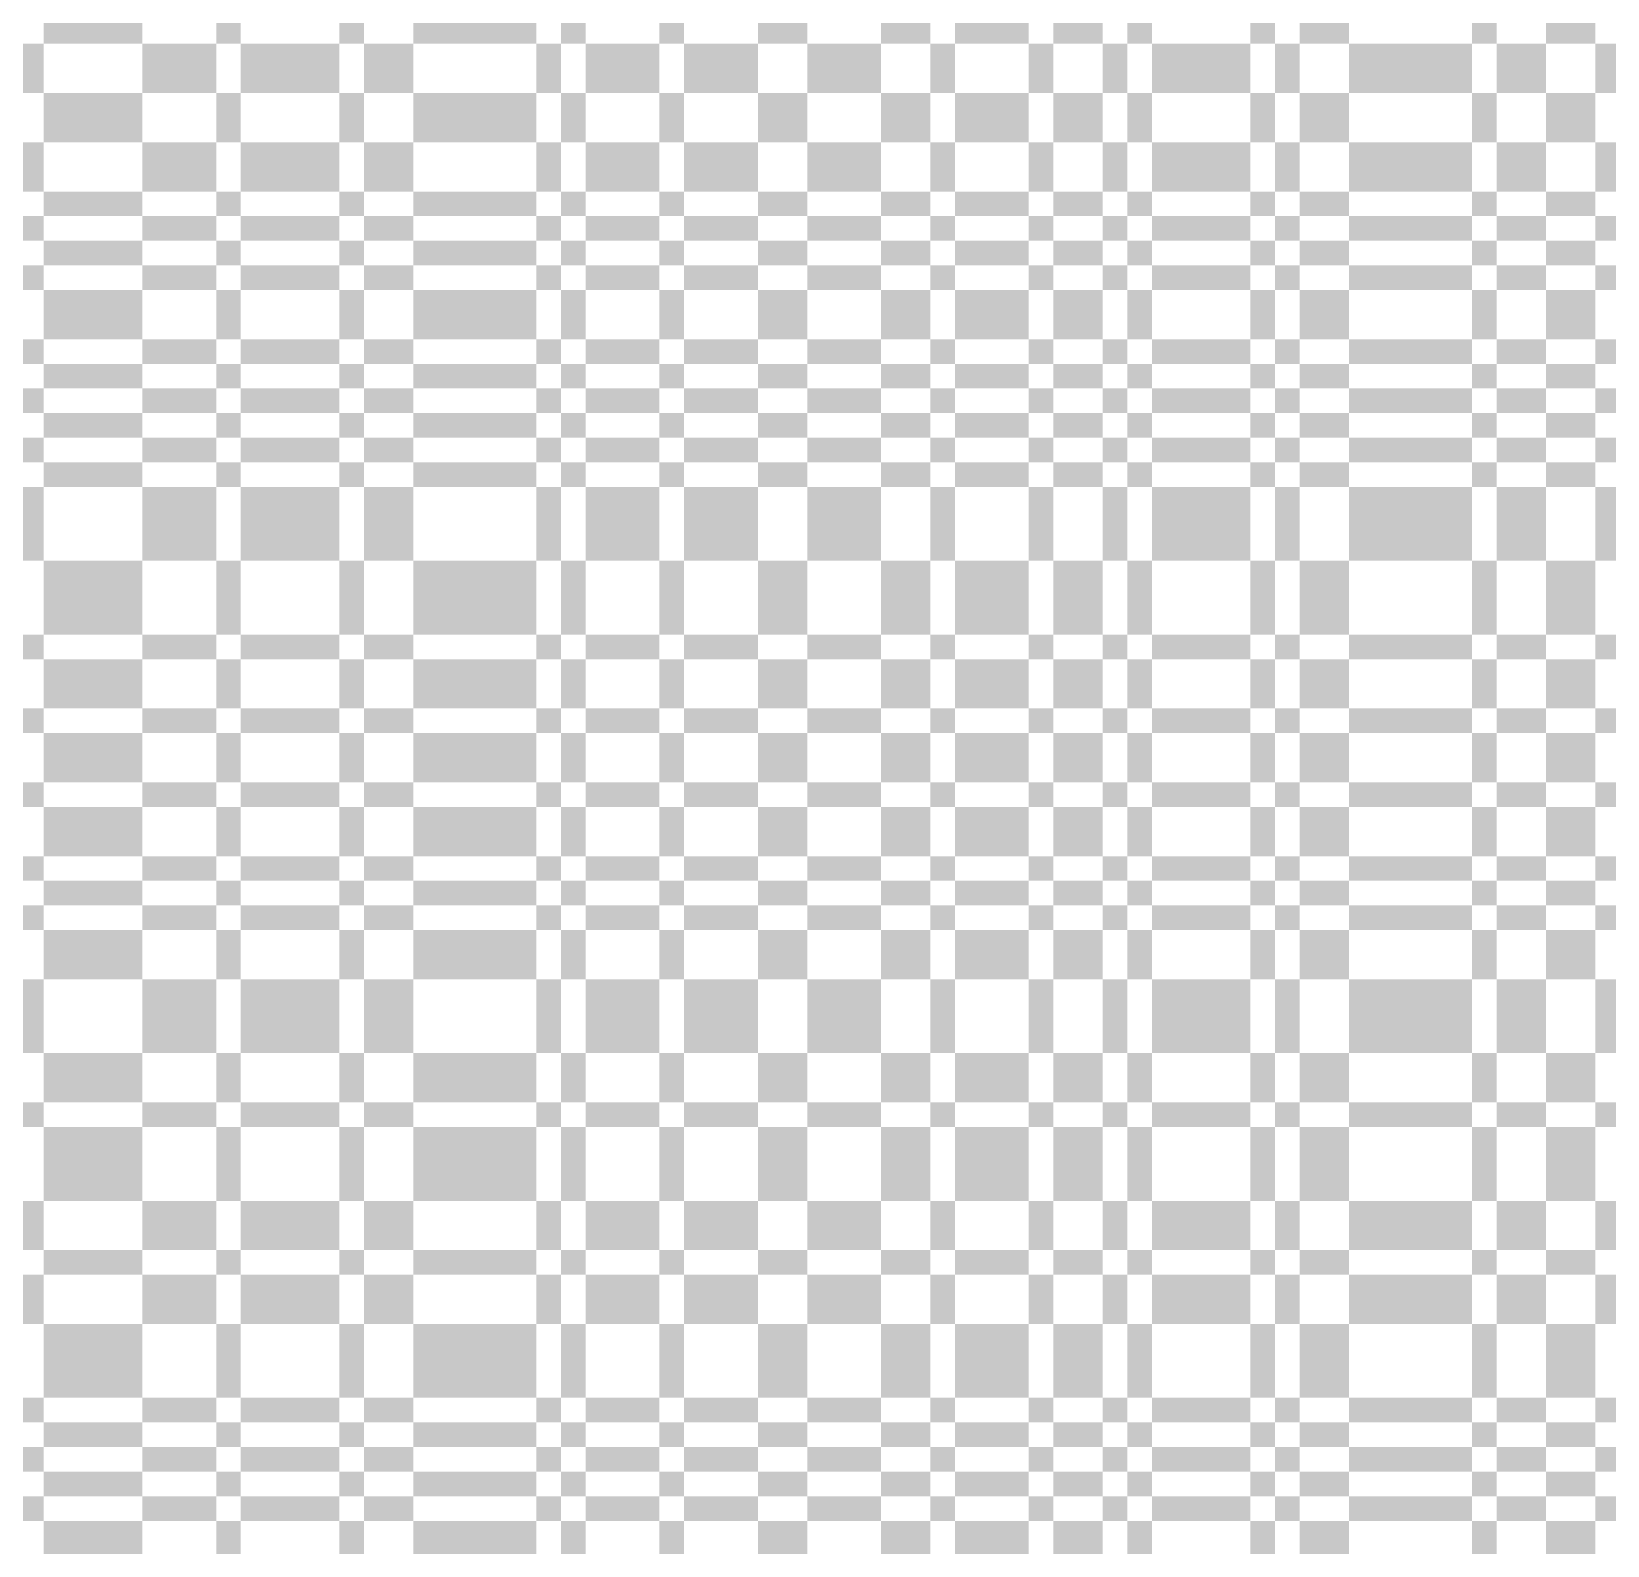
# Model space of a CAD drawing. Extents: x 0 to 200, y 0 to 200.
# Drawn here: x 74.2 to 99.8, y 75.6 to 100.2 of the extents above; entities that cross this region are included whole.
import ezdxf

# ---------------------------------------------------------------- set-up
doc = ezdxf.new("R2010")
doc.units = 0

msp = doc.modelspace()

# ---------------------------------------------------------------- linework, layer by layer
at = {"layer": 'CHROME'}
for points in [[(74.4, 100), (76, 100), (74.4, 100.4), (76, 100.4)], [(77.2, 100), (77.6, 100), (77.2, 100.4), (77.6, 100.4)], [(79.2, 100), (79.6, 100), (79.2, 100.4), (79.6, 100.4)], [(80.4, 100), (82.4, 100), (80.4, 100.4), (82.4, 100.4)], [(82.8, 100), (83.2, 100), (82.8, 100.4), (83.2, 100.4)], [(84.4, 100), (84.8, 100), (84.4, 100.4), (84.8, 100.4)], [(86, 100), (86.8, 100), (86, 100.4), (86.8, 100.4)], [(88, 100), (88.8, 100), (88, 100.4), (88.8, 100.4)], [(89.2, 100), (90.4, 100), (89.2, 100.4), (90.4, 100.4)], [(90.8, 100), (91.6, 100), (90.8, 100.4), (91.6, 100.4)], [(92, 100), (92.4, 100), (92, 100.4), (92.4, 100.4)], [(94, 100), (94.4, 100), (94, 100.4), (94.4, 100.4)], [(94.8, 100), (95.6, 100), (94.8, 100.4), (95.6, 100.4)], [(97.6, 100), (98, 100), (97.6, 100.4), (98, 100.4)], [(98.8, 100), (99.6, 100), (98.8, 100.4), (99.6, 100.4)], [(74, 99.2), (74.4, 99.2), (74, 100), (74.4, 100)], [(76, 99.2), (77.2, 99.2), (76, 100), (77.2, 100)], [(77.6, 99.2), (79.2, 99.2), (77.6, 100), (79.2, 100)], [(79.6, 99.2), (80.4, 99.2), (79.6, 100), (80.4, 100)], [(82.4, 99.2), (82.8, 99.2), (82.4, 100), (82.8, 100)], [(83.2, 99.2), (84.4, 99.2), (83.2, 100), (84.4, 100)], [(84.8, 99.2), (86, 99.2), (84.8, 100), (86, 100)], [(86.8, 99.2), (88, 99.2), (86.8, 100), (88, 100)], [(88.8, 99.2), (89.2, 99.2), (88.8, 100), (89.2, 100)], [(90.4, 99.2), (90.8, 99.2), (90.4, 100), (90.8, 100)], [(91.6, 99.2), (92, 99.2), (91.6, 100), (92, 100)], [(92.4, 99.2), (94, 99.2), (92.4, 100), (94, 100)], [(94.4, 99.2), (94.8, 99.2), (94.4, 100), (94.8, 100)], [(95.6, 99.2), (97.6, 99.2), (95.6, 100), (97.6, 100)], [(98, 99.2), (98.8, 99.2), (98, 100), (98.8, 100)], [(99.6, 99.2), (100, 99.2), (99.6, 100), (100, 100)], [(74.4, 98.4), (76, 98.4), (74.4, 99.2), (76, 99.2)], [(77.2, 98.4), (77.6, 98.4), (77.2, 99.2), (77.6, 99.2)], [(79.2, 98.4), (79.6, 98.4), (79.2, 99.2), (79.6, 99.2)], [(80.4, 98.4), (82.4, 98.4), (80.4, 99.2), (82.4, 99.2)], [(82.8, 98.4), (83.2, 98.4), (82.8, 99.2), (83.2, 99.2)], [(84.4, 98.4), (84.8, 98.4), (84.4, 99.2), (84.8, 99.2)], [(86, 98.4), (86.8, 98.4), (86, 99.2), (86.8, 99.2)], [(88, 98.4), (88.8, 98.4), (88, 99.2), (88.8, 99.2)], [(89.2, 98.4), (90.4, 98.4), (89.2, 99.2), (90.4, 99.2)], [(90.8, 98.4), (91.6, 98.4), (90.8, 99.2), (91.6, 99.2)], [(92, 98.4), (92.4, 98.4), (92, 99.2), (92.4, 99.2)], [(94, 98.4), (94.4, 98.4), (94, 99.2), (94.4, 99.2)], [(94.8, 98.4), (95.6, 98.4), (94.8, 99.2), (95.6, 99.2)], [(97.6, 98.4), (98, 98.4), (97.6, 99.2), (98, 99.2)], [(98.8, 98.4), (99.6, 98.4), (98.8, 99.2), (99.6, 99.2)], [(74, 97.6), (74.4, 97.6), (74, 98.4), (74.4, 98.4)], [(76, 97.6), (77.2, 97.6), (76, 98.4), (77.2, 98.4)], [(77.6, 97.6), (79.2, 97.6), (77.6, 98.4), (79.2, 98.4)], [(79.6, 97.6), (80.4, 97.6), (79.6, 98.4), (80.4, 98.4)], [(82.4, 97.6), (82.8, 97.6), (82.4, 98.4), (82.8, 98.4)], [(83.2, 97.6), (84.4, 97.6), (83.2, 98.4), (84.4, 98.4)], [(84.8, 97.6), (86, 97.6), (84.8, 98.4), (86, 98.4)], [(86.8, 97.6), (88, 97.6), (86.8, 98.4), (88, 98.4)], [(88.8, 97.6), (89.2, 97.6), (88.8, 98.4), (89.2, 98.4)], [(90.4, 97.6), (90.8, 97.6), (90.4, 98.4), (90.8, 98.4)], [(91.6, 97.6), (92, 97.6), (91.6, 98.4), (92, 98.4)], [(92.4, 97.6), (94, 97.6), (92.4, 98.4), (94, 98.4)], [(94.4, 97.6), (94.8, 97.6), (94.4, 98.4), (94.8, 98.4)], [(95.6, 97.6), (97.6, 97.6), (95.6, 98.4), (97.6, 98.4)], [(98, 97.6), (98.8, 97.6), (98, 98.4), (98.8, 98.4)], [(99.6, 97.6), (100, 97.6), (99.6, 98.4), (100, 98.4)], [(74.4, 97.2), (76, 97.2), (74.4, 97.6), (76, 97.6)], [(77.2, 97.2), (77.6, 97.2), (77.2, 97.6), (77.6, 97.6)], [(79.2, 97.2), (79.6, 97.2), (79.2, 97.6), (79.6, 97.6)], [(80.4, 97.2), (82.4, 97.2), (80.4, 97.6), (82.4, 97.6)], [(82.8, 97.2), (83.2, 97.2), (82.8, 97.6), (83.2, 97.6)], [(84.4, 97.2), (84.8, 97.2), (84.4, 97.6), (84.8, 97.6)], [(86, 97.2), (86.8, 97.2), (86, 97.6), (86.8, 97.6)], [(88, 97.2), (88.8, 97.2), (88, 97.6), (88.8, 97.6)], [(89.2, 97.2), (90.4, 97.2), (89.2, 97.6), (90.4, 97.6)], [(90.8, 97.2), (91.6, 97.2), (90.8, 97.6), (91.6, 97.6)], [(92, 97.2), (92.4, 97.2), (92, 97.6), (92.4, 97.6)], [(94, 97.2), (94.4, 97.2), (94, 97.6), (94.4, 97.6)], [(94.8, 97.2), (95.6, 97.2), (94.8, 97.6), (95.6, 97.6)], [(97.6, 97.2), (98, 97.2), (97.6, 97.6), (98, 97.6)], [(98.8, 97.2), (99.6, 97.2), (98.8, 97.6), (99.6, 97.6)], [(74, 96.8), (74.4, 96.8), (74, 97.2), (74.4, 97.2)], [(76, 96.8), (77.2, 96.8), (76, 97.2), (77.2, 97.2)], [(77.6, 96.8), (79.2, 96.8), (77.6, 97.2), (79.2, 97.2)], [(79.6, 96.8), (80.4, 96.8), (79.6, 97.2), (80.4, 97.2)], [(82.4, 96.8), (82.8, 96.8), (82.4, 97.2), (82.8, 97.2)], [(83.2, 96.8), (84.4, 96.8), (83.2, 97.2), (84.4, 97.2)], [(84.8, 96.8), (86, 96.8), (84.8, 97.2), (86, 97.2)], [(86.8, 96.8), (88, 96.8), (86.8, 97.2), (88, 97.2)], [(88.8, 96.8), (89.2, 96.8), (88.8, 97.2), (89.2, 97.2)], [(90.4, 96.8), (90.8, 96.8), (90.4, 97.2), (90.8, 97.2)], [(91.6, 96.8), (92, 96.8), (91.6, 97.2), (92, 97.2)], [(92.4, 96.8), (94, 96.8), (92.4, 97.2), (94, 97.2)], [(94.4, 96.8), (94.8, 96.8), (94.4, 97.2), (94.8, 97.2)], [(95.6, 96.8), (97.6, 96.8), (95.6, 97.2), (97.6, 97.2)], [(98, 96.8), (98.8, 96.8), (98, 97.2), (98.8, 97.2)], [(99.6, 96.8), (100, 96.8), (99.6, 97.2), (100, 97.2)], [(74.4, 96.4), (76, 96.4), (74.4, 96.8), (76, 96.8)], [(77.2, 96.4), (77.6, 96.4), (77.2, 96.8), (77.6, 96.8)], [(79.2, 96.4), (79.6, 96.4), (79.2, 96.8), (79.6, 96.8)], [(80.4, 96.4), (82.4, 96.4), (80.4, 96.8), (82.4, 96.8)], [(82.8, 96.4), (83.2, 96.4), (82.8, 96.8), (83.2, 96.8)], [(84.4, 96.4), (84.8, 96.4), (84.4, 96.8), (84.8, 96.8)], [(86, 96.4), (86.8, 96.4), (86, 96.8), (86.8, 96.8)], [(88, 96.4), (88.8, 96.4), (88, 96.8), (88.8, 96.8)], [(89.2, 96.4), (90.4, 96.4), (89.2, 96.8), (90.4, 96.8)], [(90.8, 96.4), (91.6, 96.4), (90.8, 96.8), (91.6, 96.8)], [(92, 96.4), (92.4, 96.4), (92, 96.8), (92.4, 96.8)], [(94, 96.4), (94.4, 96.4), (94, 96.8), (94.4, 96.8)], [(94.8, 96.4), (95.6, 96.4), (94.8, 96.8), (95.6, 96.8)], [(97.6, 96.4), (98, 96.4), (97.6, 96.8), (98, 96.8)], [(98.8, 96.4), (99.6, 96.4), (98.8, 96.8), (99.6, 96.8)], [(74, 96), (74.4, 96), (74, 96.4), (74.4, 96.4)], [(76, 96), (77.2, 96), (76, 96.4), (77.2, 96.4)], [(77.6, 96), (79.2, 96), (77.6, 96.4), (79.2, 96.4)], [(79.6, 96), (80.4, 96), (79.6, 96.4), (80.4, 96.4)], [(82.4, 96), (82.8, 96), (82.4, 96.4), (82.8, 96.4)], [(83.2, 96), (84.4, 96), (83.2, 96.4), (84.4, 96.4)], [(84.8, 96), (86, 96), (84.8, 96.4), (86, 96.4)], [(86.8, 96), (88, 96), (86.8, 96.4), (88, 96.4)], [(88.8, 96), (89.2, 96), (88.8, 96.4), (89.2, 96.4)], [(90.4, 96), (90.8, 96), (90.4, 96.4), (90.8, 96.4)], [(91.6, 96), (92, 96), (91.6, 96.4), (92, 96.4)], [(92.4, 96), (94, 96), (92.4, 96.4), (94, 96.4)], [(94.4, 96), (94.8, 96), (94.4, 96.4), (94.8, 96.4)], [(95.6, 96), (97.6, 96), (95.6, 96.4), (97.6, 96.4)], [(98, 96), (98.8, 96), (98, 96.4), (98.8, 96.4)], [(99.6, 96), (100, 96), (99.6, 96.4), (100, 96.4)], [(74.4, 95.2), (76, 95.2), (74.4, 96), (76, 96)], [(77.2, 95.2), (77.6, 95.2), (77.2, 96), (77.6, 96)], [(79.2, 95.2), (79.6, 95.2), (79.2, 96), (79.6, 96)], [(80.4, 95.2), (82.4, 95.2), (80.4, 96), (82.4, 96)], [(82.8, 95.2), (83.2, 95.2), (82.8, 96), (83.2, 96)], [(84.4, 95.2), (84.8, 95.2), (84.4, 96), (84.8, 96)], [(86, 95.2), (86.8, 95.2), (86, 96), (86.8, 96)], [(88, 95.2), (88.8, 95.2), (88, 96), (88.8, 96)], [(89.2, 95.2), (90.4, 95.2), (89.2, 96), (90.4, 96)], [(90.8, 95.2), (91.6, 95.2), (90.8, 96), (91.6, 96)], [(92, 95.2), (92.4, 95.2), (92, 96), (92.4, 96)], [(94, 95.2), (94.4, 95.2), (94, 96), (94.4, 96)], [(94.8, 95.2), (95.6, 95.2), (94.8, 96), (95.6, 96)], [(97.6, 95.2), (98, 95.2), (97.6, 96), (98, 96)], [(98.8, 95.2), (99.6, 95.2), (98.8, 96), (99.6, 96)], [(74, 94.8), (74.4, 94.8), (74, 95.2), (74.4, 95.2)], [(76, 94.8), (77.2, 94.8), (76, 95.2), (77.2, 95.2)], [(77.6, 94.8), (79.2, 94.8), (77.6, 95.2), (79.2, 95.2)], [(79.6, 94.8), (80.4, 94.8), (79.6, 95.2), (80.4, 95.2)], [(82.4, 94.8), (82.8, 94.8), (82.4, 95.2), (82.8, 95.2)], [(83.2, 94.8), (84.4, 94.8), (83.2, 95.2), (84.4, 95.2)], [(84.8, 94.8), (86, 94.8), (84.8, 95.2), (86, 95.2)], [(86.8, 94.8), (88, 94.8), (86.8, 95.2), (88, 95.2)], [(88.8, 94.8), (89.2, 94.8), (88.8, 95.2), (89.2, 95.2)], [(90.4, 94.8), (90.8, 94.8), (90.4, 95.2), (90.8, 95.2)], [(91.6, 94.8), (92, 94.8), (91.6, 95.2), (92, 95.2)], [(92.4, 94.8), (94, 94.8), (92.4, 95.2), (94, 95.2)], [(94.4, 94.8), (94.8, 94.8), (94.4, 95.2), (94.8, 95.2)], [(95.6, 94.8), (97.6, 94.8), (95.6, 95.2), (97.6, 95.2)], [(98, 94.8), (98.8, 94.8), (98, 95.2), (98.8, 95.2)], [(99.6, 94.8), (100, 94.8), (99.6, 95.2), (100, 95.2)], [(74.4, 94.4), (76, 94.4), (74.4, 94.8), (76, 94.8)], [(77.2, 94.4), (77.6, 94.4), (77.2, 94.8), (77.6, 94.8)], [(79.2, 94.4), (79.6, 94.4), (79.2, 94.8), (79.6, 94.8)], [(80.4, 94.4), (82.4, 94.4), (80.4, 94.8), (82.4, 94.8)], [(82.8, 94.4), (83.2, 94.4), (82.8, 94.8), (83.2, 94.8)], [(84.4, 94.4), (84.8, 94.4), (84.4, 94.8), (84.8, 94.8)], [(86, 94.4), (86.8, 94.4), (86, 94.8), (86.8, 94.8)], [(88, 94.4), (88.8, 94.4), (88, 94.8), (88.8, 94.8)], [(89.2, 94.4), (90.4, 94.4), (89.2, 94.8), (90.4, 94.8)], [(90.8, 94.4), (91.6, 94.4), (90.8, 94.8), (91.6, 94.8)], [(92, 94.4), (92.4, 94.4), (92, 94.8), (92.4, 94.8)], [(94, 94.4), (94.4, 94.4), (94, 94.8), (94.4, 94.8)], [(94.8, 94.4), (95.6, 94.4), (94.8, 94.8), (95.6, 94.8)], [(97.6, 94.4), (98, 94.4), (97.6, 94.8), (98, 94.8)], [(98.8, 94.4), (99.6, 94.4), (98.8, 94.8), (99.6, 94.8)], [(74, 94), (74.4, 94), (74, 94.4), (74.4, 94.4)], [(76, 94), (77.2, 94), (76, 94.4), (77.2, 94.4)], [(77.6, 94), (79.2, 94), (77.6, 94.4), (79.2, 94.4)], [(79.6, 94), (80.4, 94), (79.6, 94.4), (80.4, 94.4)], [(82.4, 94), (82.8, 94), (82.4, 94.4), (82.8, 94.4)], [(83.2, 94), (84.4, 94), (83.2, 94.4), (84.4, 94.4)], [(84.8, 94), (86, 94), (84.8, 94.4), (86, 94.4)], [(86.8, 94), (88, 94), (86.8, 94.4), (88, 94.4)], [(88.8, 94), (89.2, 94), (88.8, 94.4), (89.2, 94.4)], [(90.4, 94), (90.8, 94), (90.4, 94.4), (90.8, 94.4)], [(91.6, 94), (92, 94), (91.6, 94.4), (92, 94.4)], [(92.4, 94), (94, 94), (92.4, 94.4), (94, 94.4)], [(94.4, 94), (94.8, 94), (94.4, 94.4), (94.8, 94.4)], [(95.6, 94), (97.6, 94), (95.6, 94.4), (97.6, 94.4)], [(98, 94), (98.8, 94), (98, 94.4), (98.8, 94.4)], [(99.6, 94), (100, 94), (99.6, 94.4), (100, 94.4)], [(74.4, 93.6), (76, 93.6), (74.4, 94), (76, 94)], [(77.2, 93.6), (77.6, 93.6), (77.2, 94), (77.6, 94)], [(79.2, 93.6), (79.6, 93.6), (79.2, 94), (79.6, 94)], [(80.4, 93.6), (82.4, 93.6), (80.4, 94), (82.4, 94)], [(82.8, 93.6), (83.2, 93.6), (82.8, 94), (83.2, 94)], [(84.4, 93.6), (84.8, 93.6), (84.4, 94), (84.8, 94)], [(86, 93.6), (86.8, 93.6), (86, 94), (86.8, 94)], [(88, 93.6), (88.8, 93.6), (88, 94), (88.8, 94)], [(89.2, 93.6), (90.4, 93.6), (89.2, 94), (90.4, 94)], [(90.8, 93.6), (91.6, 93.6), (90.8, 94), (91.6, 94)], [(92, 93.6), (92.4, 93.6), (92, 94), (92.4, 94)], [(94, 93.6), (94.4, 93.6), (94, 94), (94.4, 94)], [(94.8, 93.6), (95.6, 93.6), (94.8, 94), (95.6, 94)], [(97.6, 93.6), (98, 93.6), (97.6, 94), (98, 94)], [(98.8, 93.6), (99.6, 93.6), (98.8, 94), (99.6, 94)], [(74, 93.2), (74.4, 93.2), (74, 93.6), (74.4, 93.6)], [(76, 93.2), (77.2, 93.2), (76, 93.6), (77.2, 93.6)], [(77.6, 93.2), (79.2, 93.2), (77.6, 93.6), (79.2, 93.6)], [(79.6, 93.2), (80.4, 93.2), (79.6, 93.6), (80.4, 93.6)], [(82.4, 93.2), (82.8, 93.2), (82.4, 93.6), (82.8, 93.6)], [(83.2, 93.2), (84.4, 93.2), (83.2, 93.6), (84.4, 93.6)], [(84.8, 93.2), (86, 93.2), (84.8, 93.6), (86, 93.6)], [(86.8, 93.2), (88, 93.2), (86.8, 93.6), (88, 93.6)], [(88.8, 93.2), (89.2, 93.2), (88.8, 93.6), (89.2, 93.6)], [(90.4, 93.2), (90.8, 93.2), (90.4, 93.6), (90.8, 93.6)], [(91.6, 93.2), (92, 93.2), (91.6, 93.6), (92, 93.6)], [(92.4, 93.2), (94, 93.2), (92.4, 93.6), (94, 93.6)], [(94.4, 93.2), (94.8, 93.2), (94.4, 93.6), (94.8, 93.6)], [(95.6, 93.2), (97.6, 93.2), (95.6, 93.6), (97.6, 93.6)], [(98, 93.2), (98.8, 93.2), (98, 93.6), (98.8, 93.6)], [(99.6, 93.2), (100, 93.2), (99.6, 93.6), (100, 93.6)], [(74.4, 92.8), (76, 92.8), (74.4, 93.2), (76, 93.2)], [(77.2, 92.8), (77.6, 92.8), (77.2, 93.2), (77.6, 93.2)], [(79.2, 92.8), (79.6, 92.8), (79.2, 93.2), (79.6, 93.2)], [(80.4, 92.8), (82.4, 92.8), (80.4, 93.2), (82.4, 93.2)], [(82.8, 92.8), (83.2, 92.8), (82.8, 93.2), (83.2, 93.2)], [(84.4, 92.8), (84.8, 92.8), (84.4, 93.2), (84.8, 93.2)], [(86, 92.8), (86.8, 92.8), (86, 93.2), (86.8, 93.2)], [(88, 92.8), (88.8, 92.8), (88, 93.2), (88.8, 93.2)], [(89.2, 92.8), (90.4, 92.8), (89.2, 93.2), (90.4, 93.2)], [(90.8, 92.8), (91.6, 92.8), (90.8, 93.2), (91.6, 93.2)], [(92, 92.8), (92.4, 92.8), (92, 93.2), (92.4, 93.2)], [(94, 92.8), (94.4, 92.8), (94, 93.2), (94.4, 93.2)], [(94.8, 92.8), (95.6, 92.8), (94.8, 93.2), (95.6, 93.2)], [(97.6, 92.8), (98, 92.8), (97.6, 93.2), (98, 93.2)], [(98.8, 92.8), (99.6, 92.8), (98.8, 93.2), (99.6, 93.2)], [(74, 91.6), (74.4, 91.6), (74, 92.8), (74.4, 92.8)], [(76, 91.6), (77.2, 91.6), (76, 92.8), (77.2, 92.8)], [(77.6, 91.6), (79.2, 91.6), (77.6, 92.8), (79.2, 92.8)], [(79.6, 91.6), (80.4, 91.6), (79.6, 92.8), (80.4, 92.8)], [(82.4, 91.6), (82.8, 91.6), (82.4, 92.8), (82.8, 92.8)], [(83.2, 91.6), (84.4, 91.6), (83.2, 92.8), (84.4, 92.8)], [(84.8, 91.6), (86, 91.6), (84.8, 92.8), (86, 92.8)], [(86.8, 91.6), (88, 91.6), (86.8, 92.8), (88, 92.8)], [(88.8, 91.6), (89.2, 91.6), (88.8, 92.8), (89.2, 92.8)], [(90.4, 91.6), (90.8, 91.6), (90.4, 92.8), (90.8, 92.8)], [(91.6, 91.6), (92, 91.6), (91.6, 92.8), (92, 92.8)], [(92.4, 91.6), (94, 91.6), (92.4, 92.8), (94, 92.8)], [(94.4, 91.6), (94.8, 91.6), (94.4, 92.8), (94.8, 92.8)], [(95.6, 91.6), (97.6, 91.6), (95.6, 92.8), (97.6, 92.8)], [(98, 91.6), (98.8, 91.6), (98, 92.8), (98.8, 92.8)], [(99.6, 91.6), (100, 91.6), (99.6, 92.8), (100, 92.8)], [(74.4, 90.4), (76, 90.4), (74.4, 91.6), (76, 91.6)], [(77.2, 90.4), (77.6, 90.4), (77.2, 91.6), (77.6, 91.6)], [(79.2, 90.4), (79.6, 90.4), (79.2, 91.6), (79.6, 91.6)], [(80.4, 90.4), (82.4, 90.4), (80.4, 91.6), (82.4, 91.6)], [(82.8, 90.4), (83.2, 90.4), (82.8, 91.6), (83.2, 91.6)], [(84.4, 90.4), (84.8, 90.4), (84.4, 91.6), (84.8, 91.6)], [(86, 90.4), (86.8, 90.4), (86, 91.6), (86.8, 91.6)], [(88, 90.4), (88.8, 90.4), (88, 91.6), (88.8, 91.6)], [(89.2, 90.4), (90.4, 90.4), (89.2, 91.6), (90.4, 91.6)], [(90.8, 90.4), (91.6, 90.4), (90.8, 91.6), (91.6, 91.6)], [(92, 90.4), (92.4, 90.4), (92, 91.6), (92.4, 91.6)], [(94, 90.4), (94.4, 90.4), (94, 91.6), (94.4, 91.6)], [(94.8, 90.4), (95.6, 90.4), (94.8, 91.6), (95.6, 91.6)], [(97.6, 90.4), (98, 90.4), (97.6, 91.6), (98, 91.6)], [(98.8, 90.4), (99.6, 90.4), (98.8, 91.6), (99.6, 91.6)], [(74, 90), (74.4, 90), (74, 90.4), (74.4, 90.4)], [(76, 90), (77.2, 90), (76, 90.4), (77.2, 90.4)], [(77.6, 90), (79.2, 90), (77.6, 90.4), (79.2, 90.4)], [(79.6, 90), (80.4, 90), (79.6, 90.4), (80.4, 90.4)], [(82.4, 90), (82.8, 90), (82.4, 90.4), (82.8, 90.4)], [(83.2, 90), (84.4, 90), (83.2, 90.4), (84.4, 90.4)], [(84.8, 90), (86, 90), (84.8, 90.4), (86, 90.4)], [(86.8, 90), (88, 90), (86.8, 90.4), (88, 90.4)], [(88.8, 90), (89.2, 90), (88.8, 90.4), (89.2, 90.4)], [(90.4, 90), (90.8, 90), (90.4, 90.4), (90.8, 90.4)], [(91.6, 90), (92, 90), (91.6, 90.4), (92, 90.4)], [(92.4, 90), (94, 90), (92.4, 90.4), (94, 90.4)], [(94.4, 90), (94.8, 90), (94.4, 90.4), (94.8, 90.4)], [(95.6, 90), (97.6, 90), (95.6, 90.4), (97.6, 90.4)], [(98, 90), (98.8, 90), (98, 90.4), (98.8, 90.4)], [(99.6, 90), (100, 90), (99.6, 90.4), (100, 90.4)], [(74.4, 89.2), (76, 89.2), (74.4, 90), (76, 90)], [(77.2, 89.2), (77.6, 89.2), (77.2, 90), (77.6, 90)], [(79.2, 89.2), (79.6, 89.2), (79.2, 90), (79.6, 90)], [(80.4, 89.2), (82.4, 89.2), (80.4, 90), (82.4, 90)], [(82.8, 89.2), (83.2, 89.2), (82.8, 90), (83.2, 90)], [(84.4, 89.2), (84.8, 89.2), (84.4, 90), (84.8, 90)], [(86, 89.2), (86.8, 89.2), (86, 90), (86.8, 90)], [(88, 89.2), (88.8, 89.2), (88, 90), (88.8, 90)], [(89.2, 89.2), (90.4, 89.2), (89.2, 90), (90.4, 90)], [(90.8, 89.2), (91.6, 89.2), (90.8, 90), (91.6, 90)], [(92, 89.2), (92.4, 89.2), (92, 90), (92.4, 90)], [(94, 89.2), (94.4, 89.2), (94, 90), (94.4, 90)], [(94.8, 89.2), (95.6, 89.2), (94.8, 90), (95.6, 90)], [(97.6, 89.2), (98, 89.2), (97.6, 90), (98, 90)], [(98.8, 89.2), (99.6, 89.2), (98.8, 90), (99.6, 90)], [(74, 88.8), (74.4, 88.8), (74, 89.2), (74.4, 89.2)], [(76, 88.8), (77.2, 88.8), (76, 89.2), (77.2, 89.2)], [(77.6, 88.8), (79.2, 88.8), (77.6, 89.2), (79.2, 89.2)], [(79.6, 88.8), (80.4, 88.8), (79.6, 89.2), (80.4, 89.2)], [(82.4, 88.8), (82.8, 88.8), (82.4, 89.2), (82.8, 89.2)], [(83.2, 88.8), (84.4, 88.8), (83.2, 89.2), (84.4, 89.2)], [(84.8, 88.8), (86, 88.8), (84.8, 89.2), (86, 89.2)], [(86.8, 88.8), (88, 88.8), (86.8, 89.2), (88, 89.2)], [(88.8, 88.8), (89.2, 88.8), (88.8, 89.2), (89.2, 89.2)], [(90.4, 88.8), (90.8, 88.8), (90.4, 89.2), (90.8, 89.2)], [(91.6, 88.8), (92, 88.8), (91.6, 89.2), (92, 89.2)], [(92.4, 88.8), (94, 88.8), (92.4, 89.2), (94, 89.2)], [(94.4, 88.8), (94.8, 88.8), (94.4, 89.2), (94.8, 89.2)], [(95.6, 88.8), (97.6, 88.8), (95.6, 89.2), (97.6, 89.2)], [(98, 88.8), (98.8, 88.8), (98, 89.2), (98.8, 89.2)], [(99.6, 88.8), (100, 88.8), (99.6, 89.2), (100, 89.2)], [(74.4, 88), (76, 88), (74.4, 88.8), (76, 88.8)], [(77.2, 88), (77.6, 88), (77.2, 88.8), (77.6, 88.8)], [(79.2, 88), (79.6, 88), (79.2, 88.8), (79.6, 88.8)], [(80.4, 88), (82.4, 88), (80.4, 88.8), (82.4, 88.8)], [(82.8, 88), (83.2, 88), (82.8, 88.8), (83.2, 88.8)], [(84.4, 88), (84.8, 88), (84.4, 88.8), (84.8, 88.8)], [(86, 88), (86.8, 88), (86, 88.8), (86.8, 88.8)], [(88, 88), (88.8, 88), (88, 88.8), (88.8, 88.8)], [(89.2, 88), (90.4, 88), (89.2, 88.8), (90.4, 88.8)], [(90.8, 88), (91.6, 88), (90.8, 88.8), (91.6, 88.8)], [(92, 88), (92.4, 88), (92, 88.8), (92.4, 88.8)], [(94, 88), (94.4, 88), (94, 88.8), (94.4, 88.8)], [(94.8, 88), (95.6, 88), (94.8, 88.8), (95.6, 88.8)], [(97.6, 88), (98, 88), (97.6, 88.8), (98, 88.8)], [(98.8, 88), (99.6, 88), (98.8, 88.8), (99.6, 88.8)], [(74, 87.6), (74.4, 87.6), (74, 88), (74.4, 88)], [(76, 87.6), (77.2, 87.6), (76, 88), (77.2, 88)], [(77.6, 87.6), (79.2, 87.6), (77.6, 88), (79.2, 88)], [(79.6, 87.6), (80.4, 87.6), (79.6, 88), (80.4, 88)], [(82.4, 87.6), (82.8, 87.6), (82.4, 88), (82.8, 88)], [(83.2, 87.6), (84.4, 87.6), (83.2, 88), (84.4, 88)], [(84.8, 87.6), (86, 87.6), (84.8, 88), (86, 88)], [(86.8, 87.6), (88, 87.6), (86.8, 88), (88, 88)], [(88.8, 87.6), (89.2, 87.6), (88.8, 88), (89.2, 88)], [(90.4, 87.6), (90.8, 87.6), (90.4, 88), (90.8, 88)], [(91.6, 87.6), (92, 87.6), (91.6, 88), (92, 88)], [(92.4, 87.6), (94, 87.6), (92.4, 88), (94, 88)], [(94.4, 87.6), (94.8, 87.6), (94.4, 88), (94.8, 88)], [(95.6, 87.6), (97.6, 87.6), (95.6, 88), (97.6, 88)], [(98, 87.6), (98.8, 87.6), (98, 88), (98.8, 88)], [(99.6, 87.6), (100, 87.6), (99.6, 88), (100, 88)], [(74.4, 86.8), (76, 86.8), (74.4, 87.6), (76, 87.6)], [(77.2, 86.8), (77.6, 86.8), (77.2, 87.6), (77.6, 87.6)], [(79.2, 86.8), (79.6, 86.8), (79.2, 87.6), (79.6, 87.6)], [(80.4, 86.8), (82.4, 86.8), (80.4, 87.6), (82.4, 87.6)], [(82.8, 86.8), (83.2, 86.8), (82.8, 87.6), (83.2, 87.6)], [(84.4, 86.8), (84.8, 86.8), (84.4, 87.6), (84.8, 87.6)], [(86, 86.8), (86.8, 86.8), (86, 87.6), (86.8, 87.6)], [(88, 86.8), (88.8, 86.8), (88, 87.6), (88.8, 87.6)], [(89.2, 86.8), (90.4, 86.8), (89.2, 87.6), (90.4, 87.6)], [(90.8, 86.8), (91.6, 86.8), (90.8, 87.6), (91.6, 87.6)], [(92, 86.8), (92.4, 86.8), (92, 87.6), (92.4, 87.6)], [(94, 86.8), (94.4, 86.8), (94, 87.6), (94.4, 87.6)], [(94.8, 86.8), (95.6, 86.8), (94.8, 87.6), (95.6, 87.6)], [(97.6, 86.8), (98, 86.8), (97.6, 87.6), (98, 87.6)], [(98.8, 86.8), (99.6, 86.8), (98.8, 87.6), (99.6, 87.6)], [(74, 86.4), (74.4, 86.4), (74, 86.8), (74.4, 86.8)], [(76, 86.4), (77.2, 86.4), (76, 86.8), (77.2, 86.8)], [(77.6, 86.4), (79.2, 86.4), (77.6, 86.8), (79.2, 86.8)], [(79.6, 86.4), (80.4, 86.4), (79.6, 86.8), (80.4, 86.8)], [(82.4, 86.4), (82.8, 86.4), (82.4, 86.8), (82.8, 86.8)], [(83.2, 86.4), (84.4, 86.4), (83.2, 86.8), (84.4, 86.8)], [(84.8, 86.4), (86, 86.4), (84.8, 86.8), (86, 86.8)], [(86.8, 86.4), (88, 86.4), (86.8, 86.8), (88, 86.8)], [(88.8, 86.4), (89.2, 86.4), (88.8, 86.8), (89.2, 86.8)], [(90.4, 86.4), (90.8, 86.4), (90.4, 86.8), (90.8, 86.8)], [(91.6, 86.4), (92, 86.4), (91.6, 86.8), (92, 86.8)], [(92.4, 86.4), (94, 86.4), (92.4, 86.8), (94, 86.8)], [(94.4, 86.4), (94.8, 86.4), (94.4, 86.8), (94.8, 86.8)], [(95.6, 86.4), (97.6, 86.4), (95.6, 86.8), (97.6, 86.8)], [(98, 86.4), (98.8, 86.4), (98, 86.8), (98.8, 86.8)], [(99.6, 86.4), (100, 86.4), (99.6, 86.8), (100, 86.8)], [(74.4, 86), (76, 86), (74.4, 86.4), (76, 86.4)], [(77.2, 86), (77.6, 86), (77.2, 86.4), (77.6, 86.4)], [(79.2, 86), (79.6, 86), (79.2, 86.4), (79.6, 86.4)], [(80.4, 86), (82.4, 86), (80.4, 86.4), (82.4, 86.4)], [(82.8, 86), (83.2, 86), (82.8, 86.4), (83.2, 86.4)], [(84.4, 86), (84.8, 86), (84.4, 86.4), (84.8, 86.4)], [(86, 86), (86.8, 86), (86, 86.4), (86.8, 86.4)], [(88, 86), (88.8, 86), (88, 86.4), (88.8, 86.4)], [(89.2, 86), (90.4, 86), (89.2, 86.4), (90.4, 86.4)], [(90.8, 86), (91.6, 86), (90.8, 86.4), (91.6, 86.4)], [(92, 86), (92.4, 86), (92, 86.4), (92.4, 86.4)], [(94, 86), (94.4, 86), (94, 86.4), (94.4, 86.4)], [(94.8, 86), (95.6, 86), (94.8, 86.4), (95.6, 86.4)], [(97.6, 86), (98, 86), (97.6, 86.4), (98, 86.4)], [(98.8, 86), (99.6, 86), (98.8, 86.4), (99.6, 86.4)], [(74, 85.6), (74.4, 85.6), (74, 86), (74.4, 86)], [(76, 85.6), (77.2, 85.6), (76, 86), (77.2, 86)], [(77.6, 85.6), (79.2, 85.6), (77.6, 86), (79.2, 86)], [(79.6, 85.6), (80.4, 85.6), (79.6, 86), (80.4, 86)], [(82.4, 85.6), (82.8, 85.6), (82.4, 86), (82.8, 86)], [(83.2, 85.6), (84.4, 85.6), (83.2, 86), (84.4, 86)], [(84.8, 85.6), (86, 85.6), (84.8, 86), (86, 86)], [(86.8, 85.6), (88, 85.6), (86.8, 86), (88, 86)], [(88.8, 85.6), (89.2, 85.6), (88.8, 86), (89.2, 86)], [(90.4, 85.6), (90.8, 85.6), (90.4, 86), (90.8, 86)], [(91.6, 85.6), (92, 85.6), (91.6, 86), (92, 86)], [(92.4, 85.6), (94, 85.6), (92.4, 86), (94, 86)], [(94.4, 85.6), (94.8, 85.6), (94.4, 86), (94.8, 86)], [(95.6, 85.6), (97.6, 85.6), (95.6, 86), (97.6, 86)], [(98, 85.6), (98.8, 85.6), (98, 86), (98.8, 86)], [(99.6, 85.6), (100, 85.6), (99.6, 86), (100, 86)], [(74.4, 84.8), (76, 84.8), (74.4, 85.6), (76, 85.6)], [(77.2, 84.8), (77.6, 84.8), (77.2, 85.6), (77.6, 85.6)], [(79.2, 84.8), (79.6, 84.8), (79.2, 85.6), (79.6, 85.6)], [(80.4, 84.8), (82.4, 84.8), (80.4, 85.6), (82.4, 85.6)], [(82.8, 84.8), (83.2, 84.8), (82.8, 85.6), (83.2, 85.6)], [(84.4, 84.8), (84.8, 84.8), (84.4, 85.6), (84.8, 85.6)], [(86, 84.8), (86.8, 84.8), (86, 85.6), (86.8, 85.6)], [(88, 84.8), (88.8, 84.8), (88, 85.6), (88.8, 85.6)], [(89.2, 84.8), (90.4, 84.8), (89.2, 85.6), (90.4, 85.6)], [(90.8, 84.8), (91.6, 84.8), (90.8, 85.6), (91.6, 85.6)], [(92, 84.8), (92.4, 84.8), (92, 85.6), (92.4, 85.6)], [(94, 84.8), (94.4, 84.8), (94, 85.6), (94.4, 85.6)], [(94.8, 84.8), (95.6, 84.8), (94.8, 85.6), (95.6, 85.6)], [(97.6, 84.8), (98, 84.8), (97.6, 85.6), (98, 85.6)], [(98.8, 84.8), (99.6, 84.8), (98.8, 85.6), (99.6, 85.6)], [(74, 83.6), (74.4, 83.6), (74, 84.8), (74.4, 84.8)], [(76, 83.6), (77.2, 83.6), (76, 84.8), (77.2, 84.8)], [(77.6, 83.6), (79.2, 83.6), (77.6, 84.8), (79.2, 84.8)], [(79.6, 83.6), (80.4, 83.6), (79.6, 84.8), (80.4, 84.8)], [(82.4, 83.6), (82.8, 83.6), (82.4, 84.8), (82.8, 84.8)], [(83.2, 83.6), (84.4, 83.6), (83.2, 84.8), (84.4, 84.8)], [(84.8, 83.6), (86, 83.6), (84.8, 84.8), (86, 84.8)], [(86.8, 83.6), (88, 83.6), (86.8, 84.8), (88, 84.8)], [(88.8, 83.6), (89.2, 83.6), (88.8, 84.8), (89.2, 84.8)], [(90.4, 83.6), (90.8, 83.6), (90.4, 84.8), (90.8, 84.8)], [(91.6, 83.6), (92, 83.6), (91.6, 84.8), (92, 84.8)], [(92.4, 83.6), (94, 83.6), (92.4, 84.8), (94, 84.8)], [(94.4, 83.6), (94.8, 83.6), (94.4, 84.8), (94.8, 84.8)], [(95.6, 83.6), (97.6, 83.6), (95.6, 84.8), (97.6, 84.8)], [(98, 83.6), (98.8, 83.6), (98, 84.8), (98.8, 84.8)], [(99.6, 83.6), (100, 83.6), (99.6, 84.8), (100, 84.8)], [(74.4, 82.8), (76, 82.8), (74.4, 83.6), (76, 83.6)], [(77.2, 82.8), (77.6, 82.8), (77.2, 83.6), (77.6, 83.6)], [(79.2, 82.8), (79.6, 82.8), (79.2, 83.6), (79.6, 83.6)], [(80.4, 82.8), (82.4, 82.8), (80.4, 83.6), (82.4, 83.6)], [(82.8, 82.8), (83.2, 82.8), (82.8, 83.6), (83.2, 83.6)], [(84.4, 82.8), (84.8, 82.8), (84.4, 83.6), (84.8, 83.6)], [(86, 82.8), (86.8, 82.8), (86, 83.6), (86.8, 83.6)], [(88, 82.8), (88.8, 82.8), (88, 83.6), (88.8, 83.6)], [(89.2, 82.8), (90.4, 82.8), (89.2, 83.6), (90.4, 83.6)], [(90.8, 82.8), (91.6, 82.8), (90.8, 83.6), (91.6, 83.6)], [(92, 82.8), (92.4, 82.8), (92, 83.6), (92.4, 83.6)], [(94, 82.8), (94.4, 82.8), (94, 83.6), (94.4, 83.6)], [(94.8, 82.8), (95.6, 82.8), (94.8, 83.6), (95.6, 83.6)], [(97.6, 82.8), (98, 82.8), (97.6, 83.6), (98, 83.6)], [(98.8, 82.8), (99.6, 82.8), (98.8, 83.6), (99.6, 83.6)], [(74, 82.4), (74.4, 82.4), (74, 82.8), (74.4, 82.8)], [(76, 82.4), (77.2, 82.4), (76, 82.8), (77.2, 82.8)], [(77.6, 82.4), (79.2, 82.4), (77.6, 82.8), (79.2, 82.8)], [(79.6, 82.4), (80.4, 82.4), (79.6, 82.8), (80.4, 82.8)], [(82.4, 82.4), (82.8, 82.4), (82.4, 82.8), (82.8, 82.8)], [(83.2, 82.4), (84.4, 82.4), (83.2, 82.8), (84.4, 82.8)], [(84.8, 82.4), (86, 82.4), (84.8, 82.8), (86, 82.8)], [(86.8, 82.4), (88, 82.4), (86.8, 82.8), (88, 82.8)], [(88.8, 82.4), (89.2, 82.4), (88.8, 82.8), (89.2, 82.8)], [(90.4, 82.4), (90.8, 82.4), (90.4, 82.8), (90.8, 82.8)], [(91.6, 82.4), (92, 82.4), (91.6, 82.8), (92, 82.8)], [(92.4, 82.4), (94, 82.4), (92.4, 82.8), (94, 82.8)], [(94.4, 82.4), (94.8, 82.4), (94.4, 82.8), (94.8, 82.8)], [(95.6, 82.4), (97.6, 82.4), (95.6, 82.8), (97.6, 82.8)], [(98, 82.4), (98.8, 82.4), (98, 82.8), (98.8, 82.8)], [(99.6, 82.4), (100, 82.4), (99.6, 82.8), (100, 82.8)], [(74.4, 81.2), (76, 81.2), (74.4, 82.4), (76, 82.4)], [(77.2, 81.2), (77.6, 81.2), (77.2, 82.4), (77.6, 82.4)], [(79.2, 81.2), (79.6, 81.2), (79.2, 82.4), (79.6, 82.4)], [(80.4, 81.2), (82.4, 81.2), (80.4, 82.4), (82.4, 82.4)], [(82.8, 81.2), (83.2, 81.2), (82.8, 82.4), (83.2, 82.4)], [(84.4, 81.2), (84.8, 81.2), (84.4, 82.4), (84.8, 82.4)], [(86, 81.2), (86.8, 81.2), (86, 82.4), (86.8, 82.4)], [(88, 81.2), (88.8, 81.2), (88, 82.4), (88.8, 82.4)], [(89.2, 81.2), (90.4, 81.2), (89.2, 82.4), (90.4, 82.4)], [(90.8, 81.2), (91.6, 81.2), (90.8, 82.4), (91.6, 82.4)], [(92, 81.2), (92.4, 81.2), (92, 82.4), (92.4, 82.4)], [(94, 81.2), (94.4, 81.2), (94, 82.4), (94.4, 82.4)], [(94.8, 81.2), (95.6, 81.2), (94.8, 82.4), (95.6, 82.4)], [(97.6, 81.2), (98, 81.2), (97.6, 82.4), (98, 82.4)], [(98.8, 81.2), (99.6, 81.2), (98.8, 82.4), (99.6, 82.4)], [(74, 80.4), (74.4, 80.4), (74, 81.2), (74.4, 81.2)], [(76, 80.4), (77.2, 80.4), (76, 81.2), (77.2, 81.2)], [(77.6, 80.4), (79.2, 80.4), (77.6, 81.2), (79.2, 81.2)], [(79.6, 80.4), (80.4, 80.4), (79.6, 81.2), (80.4, 81.2)], [(82.4, 80.4), (82.8, 80.4), (82.4, 81.2), (82.8, 81.2)], [(83.2, 80.4), (84.4, 80.4), (83.2, 81.2), (84.4, 81.2)], [(84.8, 80.4), (86, 80.4), (84.8, 81.2), (86, 81.2)], [(86.8, 80.4), (88, 80.4), (86.8, 81.2), (88, 81.2)], [(88.8, 80.4), (89.2, 80.4), (88.8, 81.2), (89.2, 81.2)], [(90.4, 80.4), (90.8, 80.4), (90.4, 81.2), (90.8, 81.2)], [(91.6, 80.4), (92, 80.4), (91.6, 81.2), (92, 81.2)], [(92.4, 80.4), (94, 80.4), (92.4, 81.2), (94, 81.2)], [(94.4, 80.4), (94.8, 80.4), (94.4, 81.2), (94.8, 81.2)], [(95.6, 80.4), (97.6, 80.4), (95.6, 81.2), (97.6, 81.2)], [(98, 80.4), (98.8, 80.4), (98, 81.2), (98.8, 81.2)], [(99.6, 80.4), (100, 80.4), (99.6, 81.2), (100, 81.2)], [(74.4, 80), (76, 80), (74.4, 80.4), (76, 80.4)], [(77.2, 80), (77.6, 80), (77.2, 80.4), (77.6, 80.4)], [(79.2, 80), (79.6, 80), (79.2, 80.4), (79.6, 80.4)], [(80.4, 80), (82.4, 80), (80.4, 80.4), (82.4, 80.4)], [(82.8, 80), (83.2, 80), (82.8, 80.4), (83.2, 80.4)], [(84.4, 80), (84.8, 80), (84.4, 80.4), (84.8, 80.4)], [(86, 80), (86.8, 80), (86, 80.4), (86.8, 80.4)], [(88, 80), (88.8, 80), (88, 80.4), (88.8, 80.4)], [(89.2, 80), (90.4, 80), (89.2, 80.4), (90.4, 80.4)], [(90.8, 80), (91.6, 80), (90.8, 80.4), (91.6, 80.4)], [(92, 80), (92.4, 80), (92, 80.4), (92.4, 80.4)], [(94, 80), (94.4, 80), (94, 80.4), (94.4, 80.4)], [(94.8, 80), (95.6, 80), (94.8, 80.4), (95.6, 80.4)], [(97.6, 80), (98, 80), (97.6, 80.4), (98, 80.4)], [(98.8, 80), (99.6, 80), (98.8, 80.4), (99.6, 80.4)], [(74, 79.2), (74.4, 79.2), (74, 80), (74.4, 80)], [(76, 79.2), (77.2, 79.2), (76, 80), (77.2, 80)], [(77.6, 79.2), (79.2, 79.2), (77.6, 80), (79.2, 80)], [(79.6, 79.2), (80.4, 79.2), (79.6, 80), (80.4, 80)], [(82.4, 79.2), (82.8, 79.2), (82.4, 80), (82.8, 80)], [(83.2, 79.2), (84.4, 79.2), (83.2, 80), (84.4, 80)], [(84.8, 79.2), (86, 79.2), (84.8, 80), (86, 80)], [(86.8, 79.2), (88, 79.2), (86.8, 80), (88, 80)], [(88.8, 79.2), (89.2, 79.2), (88.8, 80), (89.2, 80)], [(90.4, 79.2), (90.8, 79.2), (90.4, 80), (90.8, 80)], [(91.6, 79.2), (92, 79.2), (91.6, 80), (92, 80)], [(92.4, 79.2), (94, 79.2), (92.4, 80), (94, 80)], [(94.4, 79.2), (94.8, 79.2), (94.4, 80), (94.8, 80)], [(95.6, 79.2), (97.6, 79.2), (95.6, 80), (97.6, 80)], [(98, 79.2), (98.8, 79.2), (98, 80), (98.8, 80)], [(99.6, 79.2), (100, 79.2), (99.6, 80), (100, 80)], [(74.4, 78), (76, 78), (74.4, 79.2), (76, 79.2)], [(77.2, 78), (77.6, 78), (77.2, 79.2), (77.6, 79.2)], [(79.2, 78), (79.6, 78), (79.2, 79.2), (79.6, 79.2)], [(80.4, 78), (82.4, 78), (80.4, 79.2), (82.4, 79.2)], [(82.8, 78), (83.2, 78), (82.8, 79.2), (83.2, 79.2)], [(84.4, 78), (84.8, 78), (84.4, 79.2), (84.8, 79.2)], [(86, 78), (86.8, 78), (86, 79.2), (86.8, 79.2)], [(88, 78), (88.8, 78), (88, 79.2), (88.8, 79.2)], [(89.2, 78), (90.4, 78), (89.2, 79.2), (90.4, 79.2)], [(90.8, 78), (91.6, 78), (90.8, 79.2), (91.6, 79.2)], [(92, 78), (92.4, 78), (92, 79.2), (92.4, 79.2)], [(94, 78), (94.4, 78), (94, 79.2), (94.4, 79.2)], [(94.8, 78), (95.6, 78), (94.8, 79.2), (95.6, 79.2)], [(97.6, 78), (98, 78), (97.6, 79.2), (98, 79.2)], [(98.8, 78), (99.6, 78), (98.8, 79.2), (99.6, 79.2)], [(74, 77.6), (74.4, 77.6), (74, 78), (74.4, 78)], [(76, 77.6), (77.2, 77.6), (76, 78), (77.2, 78)], [(77.6, 77.6), (79.2, 77.6), (77.6, 78), (79.2, 78)], [(79.6, 77.6), (80.4, 77.6), (79.6, 78), (80.4, 78)], [(82.4, 77.6), (82.8, 77.6), (82.4, 78), (82.8, 78)], [(83.2, 77.6), (84.4, 77.6), (83.2, 78), (84.4, 78)], [(84.8, 77.6), (86, 77.6), (84.8, 78), (86, 78)], [(86.8, 77.6), (88, 77.6), (86.8, 78), (88, 78)], [(88.8, 77.6), (89.2, 77.6), (88.8, 78), (89.2, 78)], [(90.4, 77.6), (90.8, 77.6), (90.4, 78), (90.8, 78)], [(91.6, 77.6), (92, 77.6), (91.6, 78), (92, 78)], [(92.4, 77.6), (94, 77.6), (92.4, 78), (94, 78)], [(94.4, 77.6), (94.8, 77.6), (94.4, 78), (94.8, 78)], [(95.6, 77.6), (97.6, 77.6), (95.6, 78), (97.6, 78)], [(98, 77.6), (98.8, 77.6), (98, 78), (98.8, 78)], [(99.6, 77.6), (100, 77.6), (99.6, 78), (100, 78)], [(74.4, 77.2), (76, 77.2), (74.4, 77.6), (76, 77.6)], [(77.2, 77.2), (77.6, 77.2), (77.2, 77.6), (77.6, 77.6)], [(79.2, 77.2), (79.6, 77.2), (79.2, 77.6), (79.6, 77.6)], [(80.4, 77.2), (82.4, 77.2), (80.4, 77.6), (82.4, 77.6)], [(82.8, 77.2), (83.2, 77.2), (82.8, 77.6), (83.2, 77.6)], [(84.4, 77.2), (84.8, 77.2), (84.4, 77.6), (84.8, 77.6)], [(86, 77.2), (86.8, 77.2), (86, 77.6), (86.8, 77.6)], [(88, 77.2), (88.8, 77.2), (88, 77.6), (88.8, 77.6)], [(89.2, 77.2), (90.4, 77.2), (89.2, 77.6), (90.4, 77.6)], [(90.8, 77.2), (91.6, 77.2), (90.8, 77.6), (91.6, 77.6)], [(92, 77.2), (92.4, 77.2), (92, 77.6), (92.4, 77.6)], [(94, 77.2), (94.4, 77.2), (94, 77.6), (94.4, 77.6)], [(94.8, 77.2), (95.6, 77.2), (94.8, 77.6), (95.6, 77.6)], [(97.6, 77.2), (98, 77.2), (97.6, 77.6), (98, 77.6)], [(98.8, 77.2), (99.6, 77.2), (98.8, 77.6), (99.6, 77.6)], [(74, 76.8), (74.4, 76.8), (74, 77.2), (74.4, 77.2)], [(76, 76.8), (77.2, 76.8), (76, 77.2), (77.2, 77.2)], [(77.6, 76.8), (79.2, 76.8), (77.6, 77.2), (79.2, 77.2)], [(79.6, 76.8), (80.4, 76.8), (79.6, 77.2), (80.4, 77.2)], [(82.4, 76.8), (82.8, 76.8), (82.4, 77.2), (82.8, 77.2)], [(83.2, 76.8), (84.4, 76.8), (83.2, 77.2), (84.4, 77.2)], [(84.8, 76.8), (86, 76.8), (84.8, 77.2), (86, 77.2)], [(86.8, 76.8), (88, 76.8), (86.8, 77.2), (88, 77.2)], [(88.8, 76.8), (89.2, 76.8), (88.8, 77.2), (89.2, 77.2)], [(90.4, 76.8), (90.8, 76.8), (90.4, 77.2), (90.8, 77.2)], [(91.6, 76.8), (92, 76.8), (91.6, 77.2), (92, 77.2)], [(92.4, 76.8), (94, 76.8), (92.4, 77.2), (94, 77.2)], [(94.4, 76.8), (94.8, 76.8), (94.4, 77.2), (94.8, 77.2)], [(95.6, 76.8), (97.6, 76.8), (95.6, 77.2), (97.6, 77.2)], [(98, 76.8), (98.8, 76.8), (98, 77.2), (98.8, 77.2)], [(99.6, 76.8), (100, 76.8), (99.6, 77.2), (100, 77.2)], [(74.4, 76.4), (76, 76.4), (74.4, 76.8), (76, 76.8)], [(77.2, 76.4), (77.6, 76.4), (77.2, 76.8), (77.6, 76.8)], [(79.2, 76.4), (79.6, 76.4), (79.2, 76.8), (79.6, 76.8)], [(80.4, 76.4), (82.4, 76.4), (80.4, 76.8), (82.4, 76.8)], [(82.8, 76.4), (83.2, 76.4), (82.8, 76.8), (83.2, 76.8)], [(84.4, 76.4), (84.8, 76.4), (84.4, 76.8), (84.8, 76.8)], [(86, 76.4), (86.8, 76.4), (86, 76.8), (86.8, 76.8)], [(88, 76.4), (88.8, 76.4), (88, 76.8), (88.8, 76.8)], [(89.2, 76.4), (90.4, 76.4), (89.2, 76.8), (90.4, 76.8)], [(90.8, 76.4), (91.6, 76.4), (90.8, 76.8), (91.6, 76.8)], [(92, 76.4), (92.4, 76.4), (92, 76.8), (92.4, 76.8)], [(94, 76.4), (94.4, 76.4), (94, 76.8), (94.4, 76.8)], [(94.8, 76.4), (95.6, 76.4), (94.8, 76.8), (95.6, 76.8)], [(97.6, 76.4), (98, 76.4), (97.6, 76.8), (98, 76.8)], [(98.8, 76.4), (99.6, 76.4), (98.8, 76.8), (99.6, 76.8)], [(74, 76), (74.4, 76), (74, 76.4), (74.4, 76.4)], [(76, 76), (77.2, 76), (76, 76.4), (77.2, 76.4)], [(77.6, 76), (79.2, 76), (77.6, 76.4), (79.2, 76.4)], [(79.6, 76), (80.4, 76), (79.6, 76.4), (80.4, 76.4)], [(82.4, 76), (82.8, 76), (82.4, 76.4), (82.8, 76.4)], [(83.2, 76), (84.4, 76), (83.2, 76.4), (84.4, 76.4)], [(84.8, 76), (86, 76), (84.8, 76.4), (86, 76.4)], [(86.8, 76), (88, 76), (86.8, 76.4), (88, 76.4)], [(88.8, 76), (89.2, 76), (88.8, 76.4), (89.2, 76.4)], [(90.4, 76), (90.8, 76), (90.4, 76.4), (90.8, 76.4)], [(91.6, 76), (92, 76), (91.6, 76.4), (92, 76.4)], [(92.4, 76), (94, 76), (92.4, 76.4), (94, 76.4)], [(94.4, 76), (94.8, 76), (94.4, 76.4), (94.8, 76.4)], [(95.6, 76), (97.6, 76), (95.6, 76.4), (97.6, 76.4)], [(98, 76), (98.8, 76), (98, 76.4), (98.8, 76.4)], [(99.6, 76), (100, 76), (99.6, 76.4), (100, 76.4)], [(74.4, 75.2), (76, 75.2), (74.4, 76), (76, 76)], [(77.2, 75.2), (77.6, 75.2), (77.2, 76), (77.6, 76)], [(79.2, 75.2), (79.6, 75.2), (79.2, 76), (79.6, 76)], [(80.4, 75.2), (82.4, 75.2), (80.4, 76), (82.4, 76)], [(82.8, 75.2), (83.2, 75.2), (82.8, 76), (83.2, 76)], [(84.4, 75.2), (84.8, 75.2), (84.4, 76), (84.8, 76)], [(86, 75.2), (86.8, 75.2), (86, 76), (86.8, 76)], [(88, 75.2), (88.8, 75.2), (88, 76), (88.8, 76)], [(89.2, 75.2), (90.4, 75.2), (89.2, 76), (90.4, 76)], [(90.8, 75.2), (91.6, 75.2), (90.8, 76), (91.6, 76)], [(92, 75.2), (92.4, 75.2), (92, 76), (92.4, 76)], [(94, 75.2), (94.4, 75.2), (94, 76), (94.4, 76)], [(94.8, 75.2), (95.6, 75.2), (94.8, 76), (95.6, 76)], [(97.6, 75.2), (98, 75.2), (97.6, 76), (98, 76)], [(98.8, 75.2), (99.6, 75.2), (98.8, 76), (99.6, 76)]]:
    msp.add_solid(points, dxfattribs=at)

doc.saveas('drawing.dxf')
